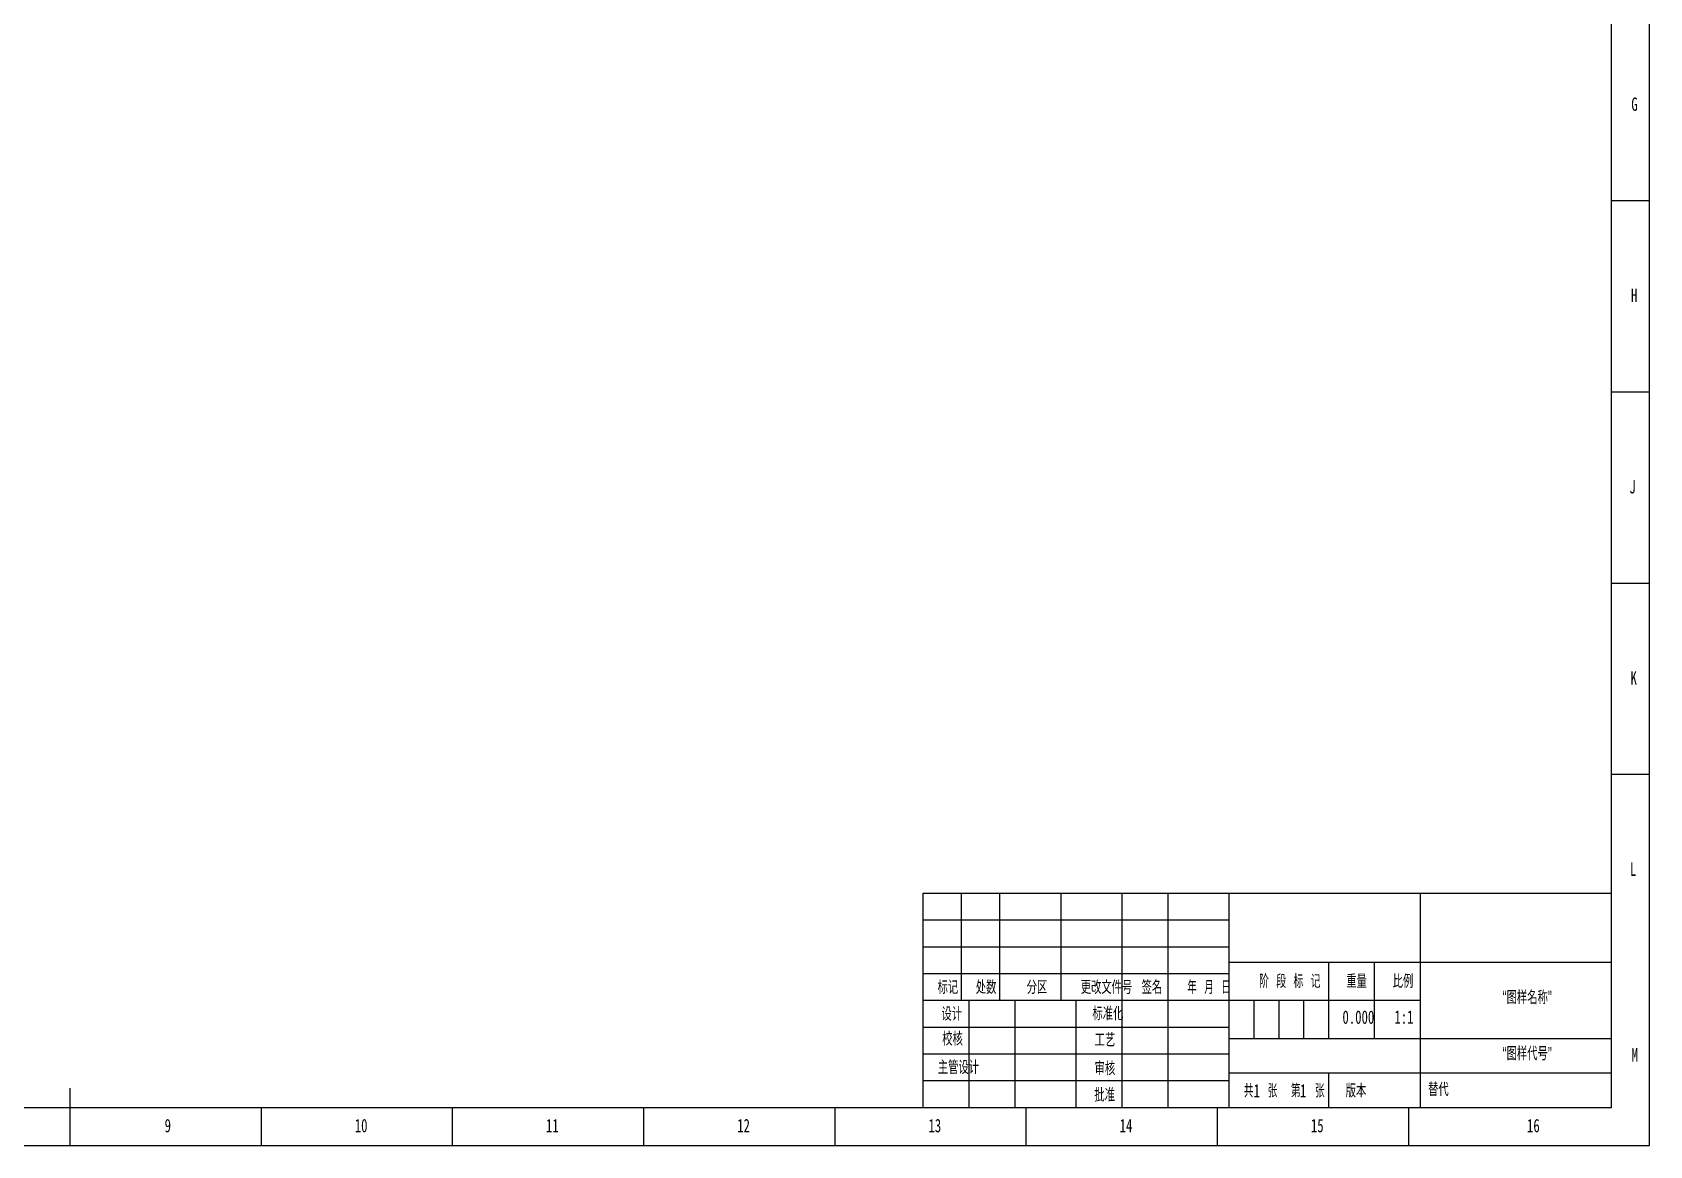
# Model space of a CAD drawing. Header units: millimetres. Extents: x 0 to 841, y 0 to 594.
# Drawn here: x 418.1 to 841, y 0 to 291.1 of the extents above; entities that cross this region are included whole.
import ezdxf

# ---------------------------------------------------------------- set-up
doc = ezdxf.new("R2010")
doc.units = ezdxf.units.MM
for name, color, linetype in [('10', 7, 'Continuous'), ('5', 7, 'Continuous'), ('SLD-0', 7, 'Continuous')]:
    doc.layers.add(name, color=color, linetype=linetype)
doc.styles.add('SLDTEXTSTYLE0', font='TXT', dxfattribs={"width": 0.7, "bigfont": 'bigfont'})
doc.styles.add('SLDTEXTSTYLE1', font='TXT', dxfattribs={"width": 0.62, "bigfont": 'bigfont'})
doc.styles.add('SLDTEXTSTYLE2', font='TXT', dxfattribs={"width": 0.614286, "bigfont": 'bigfont'})
doc.styles.add('SLDTEXTSTYLE3', font='TXT', dxfattribs={"width": 0.6, "bigfont": 'bigfont'})
doc.styles.add('SLDTEXTSTYLE4', font='TXT', dxfattribs={"width": 0.7})

msp = doc.modelspace()

# ---------------------------------------------------------------- linework, layer by layer
at = {"layer": '5', "color": 7}
for p, q in [((841, 0), (841, 594)), ((651, 59), (731, 59)), ((651, 52), (731, 52)), ((737.5, 38), (737.5, 28)), ((744, 38), (744, 28)), ((750.5, 38), (750.5, 28)), ((0, 0), (841, 0))]:
    msp.add_line(p, q, dxfattribs=at)
at = {"layer": '5', "color": 7, "lineweight": 25}
for p, q in [((831, 10), (831, 584)), ((651, 66), (831, 66)), ((651, 66), (651, 10)), ((661, 66), (661, 38)), ((671, 66), (671, 38)), ((687, 66), (687, 38)), ((703, 66), (703, 10)), ((715, 66), (715, 10)), ((731, 66), (731, 10)), ((781, 66), (781, 38)), ((731, 48), (831, 48)), ((757, 48), (757, 28)), ((769, 48), (769, 28)), ((651, 45), (731, 45)), ((651, 38), (781, 38)), ((663, 38), (663, 10)), ((675, 38), (675, 10)), ((691, 38), (691, 10)), ((781, 38), (781, 10)), ((651, 31), (731, 31)), ((731, 28), (831, 28)), ((651, 24), (731, 24)), ((651, 17), (731, 17)), ((731, 19), (831, 19.03)), ((0, 10), (831, 10))]:
    msp.add_line(p, q, dxfattribs=at)
at = {"layer": '5'}
for p, q in [((841, 247), (831, 247)), ((841, 197), (831, 197)), ((841, 147), (831, 147)), ((841, 97), (831, 97)), ((478, 0), (478, 10)), ((528, 0), (528, 10)), ((578, 0), (578, 10)), ((628, 0), (628, 10)), ((678, 0), (678, 10)), ((728, 0), (728, 10)), ((778, 0), (778, 10))]:
    msp.add_line(p, q, dxfattribs=at)
at = {"layer": '5', "lineweight": 25}
for p, q in [((757, 19.01), (757, 10)), ((428, 0), (428, 15))]:
    msp.add_line(p, q, dxfattribs=at)

# ---------------------------------------------------------------- texts
at = {"layer": '10', "char_height": 3.5}
for s, insert, attachment_point, style in [('G', (837.04, 274.03), 2, 'SLDTEXTSTYLE4'), ('H', (836.93, 224.03), 2, 'SLDTEXTSTYLE4'), ('J', (836.52, 174.03), 2, 'SLDTEXTSTYLE4'), ('K', (836.82, 124.03), 2, 'SLDTEXTSTYLE4'), ('L', (836.68, 74.03), 2, 'SLDTEXTSTYLE4'), ('\\M+18167图样\\M+196BC\\M+18FCC\\M+18168', (808.99, 40.49), 2, 'SLDTEXTSTYLE0'), ('0.000', (764.84, 35.35), 2, 'SLDTEXTSTYLE4'), ('1:1', (776.75, 35.35), 2, 'SLDTEXTSTYLE4'), ('\\M+18D5A\\M+18A6A', (658.73, 29.67), 2, 'SLDTEXTSTYLE0'), ('\\M+18167图样\\M+191E3\\M+18D86\\M+18168', (808.99, 25.83), 2, 'SLDTEXTSTYLE0'), ('M', (837.1, 25.5), 2, 'SLDTEXTSTYLE4'), ('\\M+18EE5\\M+18AC7设计', (660.26, 22.22), 2, 'SLDTEXTSTYLE0'), ('1', (737.45, 16.09), 1, 'SLDTEXTSTYLE4'), ('1', (749.57, 16.09), 1, 'SLDTEXTSTYLE4'), ('9', (453.55, 7), 2, 'SLDTEXTSTYLE4'), ('10', (504.09, 7), 2, 'SLDTEXTSTYLE4'), ('11', (554.09, 7), 2, 'SLDTEXTSTYLE4'), ('12', (604.09, 7), 2, 'SLDTEXTSTYLE4'), ('13', (654.09, 7), 2, 'SLDTEXTSTYLE4'), ('14', (704.09, 7), 2, 'SLDTEXTSTYLE4'), ('15', (754.09, 7), 2, 'SLDTEXTSTYLE4'), ('16', (810.59, 7), 2, 'SLDTEXTSTYLE4')]:
    msp.add_mtext(s, dxfattribs=dict(at, insert=insert, attachment_point=attachment_point, style=style))
at = {"layer": '10', "color": 7, "char_height": 3.5, "attachment_point": 2}
for s, insert, style in [('标记', (657.52, 43.15), 'SLDTEXTSTYLE0'), ('处\\M+19094', (667.5, 43.15), 'SLDTEXTSTYLE0'), ('\\M+195AA\\M+18BE6', (680.8, 43.15), 'SLDTEXTSTYLE0'), ('\\M+18D58\\M+189FC\\M+195B6\\M+18C8F\\M+18D86', (698.99, 43.15), 'SLDTEXTSTYLE0'), ('签\\M+196BC', (710.85, 43.15), 'SLDTEXTSTYLE0'), ('\\M+1944E \\M+18C8E \\M+193FA', (725.8, 43.15), 'SLDTEXTSTYLE1'), ('阶 \\M+19269 标 记', (746.91, 44.73), 'SLDTEXTSTYLE2'), ('\\M+18F64\\M+197CA', (764.38, 44.73), 'SLDTEXTSTYLE0'), ('\\M+194E4\\M+197E1', (776.5, 44.73), 'SLDTEXTSTYLE0'), ('设计', (658.53, 36.17), 'SLDTEXTSTYLE0'), ('标\\M+18F79\\M+189BB', (699.35, 36.28), 'SLDTEXTSTYLE0'), ('\\M+18D48艺', (698.57, 29.37), 'SLDTEXTSTYLE0'), ('审\\M+18A6A', (698.57, 21.92), 'SLDTEXTSTYLE0'), ('\\M+194E1\\M+18F79', (698.49, 15.01), 'SLDTEXTSTYLE0'), ('\\M+18BA4  张', (739.27, 16.09), 'SLDTEXTSTYLE3'), ('\\M+191E6  张', (751.61, 16.09), 'SLDTEXTSTYLE3'), ('\\M+194C5\\M+1967B', (764.21, 16.09), 'SLDTEXTSTYLE0')]:
    msp.add_mtext(s, dxfattribs=dict(at, insert=insert, style=style))
at = {"layer": 'SLD-0', "insert": (783.07, 16.45), "char_height": 3.5, "attachment_point": 1, "style": 'SLDTEXTSTYLE0'}
msp.add_mtext('\\M+191D6\\M+191E3', dxfattribs=at)

doc.saveas('drawing.dxf')
